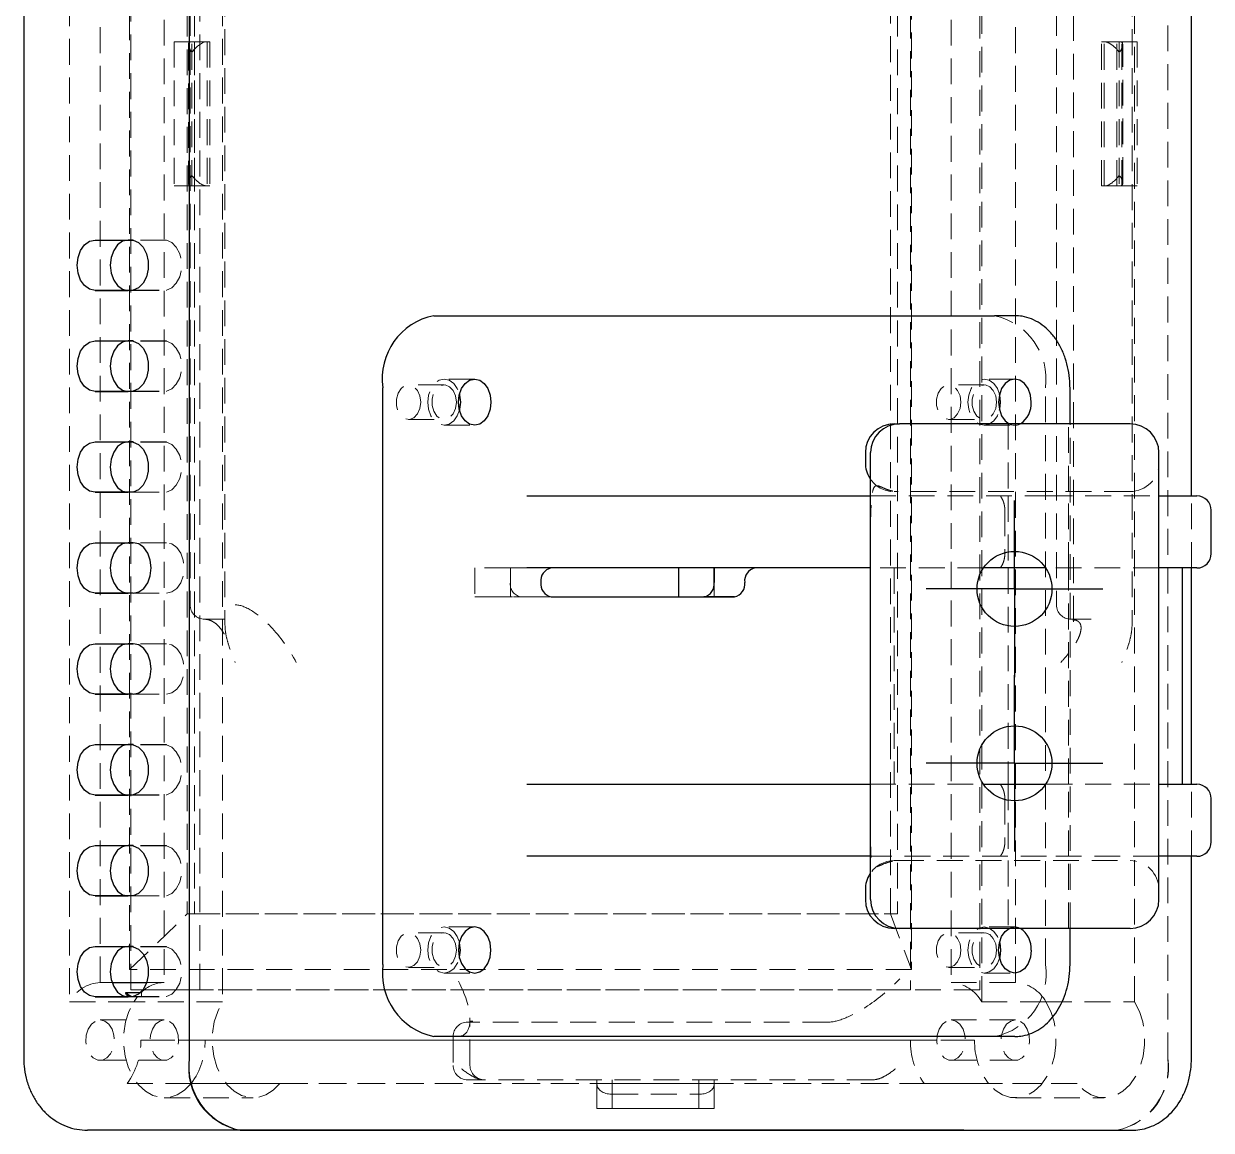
# Model space of a CAD drawing. Header units: millimetres. Extents: x 54 to 252, y 7 to 187.
# Drawn here: x 193.8 to 252.2, y 7 to 61.4 of the extents above; entities that cross this region are included whole.
import ezdxf

# ---------------------------------------------------------------- set-up
doc = ezdxf.new("R2010")
doc.units = ezdxf.units.MM
doc.linetypes.add('HIDDEN', pattern=[1.905, 1.27, -0.635])
doc.layers.add('10', color=7, linetype='Continuous')

# ---------------------------------------------------------------- blocks, each defined once
blk = doc.blocks.new('SW_CENTERMARKSYMBOL_1')
at = {"layer": '10', "color": 0}
for p, q in [((0, 2.5), (0, 4.344)), ((0, 0), (0, 2.5)), ((-2.5, 0), (-4.344, 0)), ((0, 0), (-2.5, 0)), ((0, 0), (0, -2.5)), ((0, 0), (2.5, 0)), ((2.5, 0), (4.344, 0)), ((0, -2.5), (0, -4.344))]:
    blk.add_line(p, q, dxfattribs=at)
blk = doc.blocks.new('SW_CENTERMARKSYMBOL_2')
at = {"layer": '10', "color": 0}
for p, q in [((0, 2.5), (0, 4.344)), ((0, 0), (0, 2.5)), ((-2.5, 0), (-4.344, 0)), ((0, 0), (-2.5, 0)), ((0, 0), (0, -2.5)), ((0, 0), (2.5, 0)), ((2.5, 0), (4.344, 0)), ((0, -2.5), (0, -4.344))]:
    blk.add_line(p, q, dxfattribs=at)

msp = doc.modelspace()

# ---------------------------------------------------------------- linework, layer by layer
at = {"color": 7, "linetype": 'Continuous', "lineweight": 25}
for p, q in [((193.784, 103.454), (193.784, 10.546)), ((201.931, 103.454), (201.931, 10.546)), ((201.931, 103.454), (201.931, 10.546)), ((251.242, 38.206), (251.242, 103.454)), ((197.291, 50.794), (199.172, 50.794)), ((197.291, 50.794), (198.921, 50.794)), ((199.172, 50.794), (198.921, 50.794)), ((199.172, 50.794), (199.172, 50.782)), ((199.172, 48.312), (197.291, 48.312)), ((197.291, 48.312), (198.921, 48.312)), ((199.172, 48.325), (199.172, 48.312)), ((213.967, 47.071), (241.549, 47.071)), ((242.552, 47.071), (241.549, 47.071)), ((197.291, 45.83), (199.172, 45.83)), ((197.291, 45.83), (198.921, 45.83)), ((199.172, 45.83), (198.921, 45.83)), ((199.172, 45.83), (199.172, 45.817)), ((199.172, 43.348), (197.291, 43.348)), ((197.291, 43.348), (198.921, 43.348)), ((199.172, 43.36), (199.172, 43.348)), ((211.459, 15.156), (211.459, 43.525)), ((245.267, 41.752), (245.267, 43.525)), ((236.614, 41.752), (236.876, 41.752)), ((248.223, 41.752), (236.876, 41.752)), ((197.291, 40.865), (199.172, 40.865)), ((197.291, 40.865), (198.921, 40.865)), ((199.172, 40.865), (198.921, 40.865)), ((199.172, 40.865), (199.172, 40.853)), ((235.195, 40.333), (235.195, 39.837)), ((235.457, 18.348), (235.457, 40.333)), ((249.641, 18.348), (249.641, 40.333)), ((199.172, 38.383), (197.291, 38.383)), ((197.291, 38.383), (198.921, 38.383)), ((199.172, 38.396), (199.172, 38.383)), ((218.532, 38.206), (235.426, 38.206)), ((249.641, 38.206), (251.507, 38.206)), ((252.216, 35.369), (252.216, 37.496)), ((235.429, 37), (235.429, 21.681)), ((197.291, 35.901), (199.172, 35.901)), ((197.291, 35.901), (198.921, 35.901)), ((199.172, 35.901), (198.921, 35.901)), ((235.429, 34.66), (218.532, 34.66)), ((226.002, 34.66), (226.002, 33.241)), ((227.758, 33.95), (227.758, 34.66)), ((227.758, 34.66), (227.758, 33.95)), ((244.066, 34.66), (241.005, 34.66)), ((251.507, 34.66), (249.641, 34.66)), ((250.797, 24.021), (250.797, 34.66)), ((251.242, 24.021), (251.242, 34.66)), ((199.172, 33.418), (197.291, 33.418)), ((197.291, 33.418), (198.921, 33.418)), ((219.734, 33.241), (228.761, 33.241)), ((219.734, 33.241), (227.256, 33.241)), ((228.761, 33.241), (227.256, 33.241)), ((197.291, 30.936), (199.172, 30.936)), ((197.291, 30.936), (198.921, 30.936)), ((199.172, 30.936), (198.921, 30.936)), ((199.172, 28.454), (197.291, 28.454)), ((197.291, 28.454), (198.921, 28.454)), ((197.291, 25.972), (199.172, 25.972)), ((197.291, 25.972), (198.921, 25.972)), ((199.172, 25.972), (198.921, 25.972)), ((199.172, 25.972), (199.172, 25.959)), ((218.532, 24.021), (235.429, 24.021)), ((241.005, 24.021), (244.066, 24.021)), ((249.641, 24.021), (251.507, 24.021)), ((199.172, 23.489), (197.291, 23.489)), ((197.291, 23.489), (198.921, 23.489)), ((199.172, 23.502), (199.172, 23.489)), ((252.216, 21.184), (252.216, 23.312)), ((197.291, 21.007), (199.172, 21.007)), ((197.291, 21.007), (198.921, 21.007)), ((199.172, 21.007), (198.921, 21.007)), ((199.172, 21.007), (199.172, 20.995)), ((235.426, 20.475), (218.532, 20.475)), ((251.507, 20.475), (249.641, 20.475)), ((251.242, 10.546), (251.242, 20.475)), ((235.195, 18.844), (235.195, 18.348)), ((199.172, 18.525), (197.291, 18.525)), ((197.291, 18.525), (198.921, 18.525)), ((199.172, 18.537), (199.172, 18.525)), ((236.876, 16.929), (236.614, 16.929)), ((248.223, 16.929), (236.876, 16.929)), ((245.267, 15.156), (245.267, 16.929)), ((197.291, 16.043), (199.172, 16.043)), ((197.291, 16.043), (198.921, 16.043)), ((199.172, 16.043), (198.921, 16.043)), ((199.172, 16.043), (199.172, 16.03)), ((198.128, 14.27), (199.84, 14.27)), ((199.172, 13.56), (197.291, 13.56)), ((197.291, 13.56), (198.921, 13.56)), ((198.8, 13.778), (199.544, 13.778)), ((199.172, 13.573), (199.172, 13.56)), ((214.97, 11.61), (213.967, 11.61)), ((242.552, 11.61), (214.97, 11.61)), ((240.043, 7), (196.915, 7)), ((204.438, 7), (205.19, 7)), ((204.438, 7), (247.567, 7)), ((205.19, 7), (248.319, 7))]:
    msp.add_line(p, q, dxfattribs=at)
at = {"color": 7, "linetype": 'HIDDEN', "lineweight": 18}
for p, q in [((250.074, 10.546), (250.074, 103.454)), ((250.074, 10.546), (250.074, 103.454)), ((196.037, 100.691), (196.037, 13.309)), ((203.561, 100.691), (203.561, 13.309)), ((240.921, 13.309), (240.921, 100.691)), ((248.444, 13.309), (248.444, 100.691)), ((199.046, 13.915), (199.046, 100.085)), ((202.456, 13.915), (202.456, 100.085)), ((237.41, 100.085), (237.41, 13.915)), ((240.821, 100.085), (240.821, 13.915)), ((197.542, 14.27), (197.542, 99.73)), ((200.701, 99.73), (200.701, 14.27)), ((239.416, 99.73), (239.416, 14.27)), ((242.576, 14.27), (242.576, 99.73)), ((198.991, 14.901), (198.991, 99.099)), ((237.466, 99.099), (237.466, 14.901)), ((201.829, 96.362), (201.829, 17.638)), ((202.18, 96.362), (202.18, 17.638)), ((236.433, 17.638), (236.433, 96.362)), ((236.784, 96.362), (236.784, 17.638)), ((203.686, 82.114), (203.686, 31.886)), ((245.432, 32.016), (245.432, 81.984)), ((248.319, 82.114), (248.319, 31.886)), ((201.974, 81.153), (201.974, 32.847)), ((244.601, 81.153), (244.601, 32.847)), ((201.179, 60.546), (202.056, 60.546)), ((201.931, 60.546), (201.179, 60.546)), ((201.179, 60.546), (201.179, 53.454)), ((201.886, 60.401), (201.886, 53.599)), ((201.931, 60.546), (202.808, 60.546)), ((202.783, 60.546), (202.031, 60.546)), ((202.056, 53.454), (202.056, 60.546)), ((202.181, 60.546), (202.181, 53.454)), ((202.934, 60.546), (202.783, 60.546)), ((202.808, 60.546), (202.808, 53.454)), ((202.934, 60.546), (202.934, 53.454)), ((247.567, 60.546), (246.814, 60.546)), ((246.814, 53.454), (246.814, 60.546)), ((246.94, 53.454), (246.94, 60.546)), ((247.817, 60.546), (246.94, 60.546)), ((247.567, 60.546), (247.717, 60.546)), ((247.567, 53.454), (247.567, 60.546)), ((247.692, 60.546), (247.692, 53.454)), ((248.57, 60.546), (247.692, 60.546)), ((247.817, 60.546), (248.57, 60.546)), ((247.817, 53.454), (247.817, 60.546)), ((247.863, 53.599), (247.863, 60.401)), ((248.57, 60.546), (248.57, 53.454)), ((201.179, 53.454), (201.931, 53.454)), ((201.179, 53.454), (202.056, 53.454)), ((201.931, 53.454), (202.808, 53.454)), ((202.031, 53.454), (202.783, 53.454)), ((202.934, 53.454), (202.783, 53.454)), ((246.814, 53.454), (247.567, 53.454)), ((247.817, 53.454), (246.94, 53.454)), ((247.567, 53.454), (247.717, 53.454)), ((248.57, 53.454), (247.692, 53.454)), ((248.57, 53.454), (247.817, 53.454)), ((200.801, 50.794), (199.172, 50.794)), ((200.801, 50.794), (199.172, 50.794)), ((200.801, 50.782), (199.172, 50.782)), ((200.801, 50.782), (200.801, 50.794)), ((198.921, 48.312), (200.801, 48.312)), ((199.172, 48.325), (200.801, 48.325)), ((199.172, 48.312), (200.801, 48.312)), ((200.801, 48.312), (200.801, 48.325)), ((200.801, 45.83), (199.172, 45.83)), ((200.801, 45.83), (199.172, 45.83)), ((200.801, 45.817), (199.172, 45.817)), ((200.801, 45.817), (200.801, 45.83)), ((215.973, 43.95), (214.468, 43.95)), ((242.552, 43.95), (241.047, 43.95)), ((198.921, 43.348), (200.801, 43.348)), ((199.172, 43.36), (200.801, 43.36)), ((199.172, 43.348), (200.801, 43.348)), ((200.801, 43.348), (200.801, 43.36)), ((214.468, 43.667), (212.713, 43.667)), ((241.047, 43.667), (239.292, 43.667)), ((244.056, 15.156), (244.056, 43.525)), ((212.713, 41.965), (214.468, 41.965)), ((214.468, 41.681), (215.973, 41.681)), ((236.613, 41.752), (236.614, 41.752)), ((239.292, 41.965), (241.047, 41.965)), ((241.047, 41.681), (242.552, 41.681)), ((242.216, 41.752), (242.216, 38.418)), ((245.195, 38.418), (245.195, 41.752)), ((245.267, 16.929), (245.267, 41.752)), ((200.801, 40.865), (199.172, 40.865)), ((200.801, 40.865), (199.172, 40.865)), ((200.801, 40.853), (199.172, 40.853)), ((200.801, 40.853), (200.801, 40.865)), ((198.921, 38.383), (200.801, 38.383)), ((199.172, 38.396), (200.801, 38.396)), ((199.172, 38.383), (200.801, 38.383)), ((200.801, 38.383), (200.801, 38.396)), ((235.426, 38.206), (244.112, 38.206)), ((236.614, 38.418), (236.613, 38.418)), ((236.81, 38.418), (236.614, 38.418)), ((248.223, 38.418), (236.81, 38.418)), ((242.216, 38.206), (242.216, 34.66)), ((244.112, 38.206), (249.641, 38.206)), ((245.195, 34.66), (245.195, 38.206)), ((251.242, 34.66), (251.242, 38.206)), ((242.06, 37.496), (242.06, 35.369)), ((200.801, 35.901), (199.172, 35.901)), ((200.801, 35.901), (199.172, 35.901)), ((217.728, 34.66), (215.973, 34.66)), ((215.973, 34.66), (215.973, 33.241)), ((217.728, 33.241), (217.728, 34.66)), ((218.53, 34.66), (217.728, 34.66)), ((217.728, 34.66), (217.728, 33.95)), ((241.005, 34.66), (235.429, 34.66)), ((236.613, 34.66), (236.613, 24.021)), ((242.216, 34.66), (242.216, 24.021)), ((244.112, 34.66), (244.066, 34.66)), ((249.641, 34.66), (244.112, 34.66)), ((245.195, 24.021), (245.195, 34.66)), ((227.758, 33.241), (227.758, 33.95)), ((198.921, 33.418), (200.801, 33.418)), ((199.172, 33.418), (200.801, 33.418)), ((217.728, 33.241), (215.973, 33.241)), ((215.973, 33.241), (218.229, 33.241)), ((219.734, 33.241), (217.728, 33.241)), ((218.229, 33.241), (219.734, 33.241)), ((218.229, 33.241), (219.734, 33.241)), ((227.256, 33.241), (226.002, 33.241)), ((202.683, 32.137), (203.686, 32.137)), ((245.31, 32.137), (246.313, 32.137)), ((245.31, 32.137), (245.424, 32.12)), ((245.425, 32.11), (245.431, 32.024)), ((200.801, 30.936), (199.172, 30.936)), ((200.801, 30.936), (199.172, 30.936)), ((198.921, 28.454), (200.801, 28.454)), ((199.172, 28.454), (200.801, 28.454)), ((200.801, 25.972), (199.172, 25.972)), ((200.801, 25.972), (199.172, 25.972)), ((200.801, 25.959), (199.172, 25.959)), ((200.801, 25.959), (200.801, 25.972)), ((235.429, 24.021), (241.005, 24.021)), ((242.216, 24.021), (242.216, 20.475)), ((244.066, 24.021), (244.112, 24.021)), ((244.112, 24.021), (249.641, 24.021)), ((245.195, 20.475), (245.195, 24.021)), ((251.242, 20.475), (251.242, 24.021)), ((198.921, 23.489), (200.801, 23.489)), ((199.172, 23.502), (200.801, 23.502)), ((199.172, 23.489), (200.801, 23.489)), ((200.801, 23.489), (200.801, 23.502)), ((242.06, 23.312), (242.06, 21.184)), ((200.801, 21.007), (199.172, 21.007)), ((200.801, 21.007), (199.172, 21.007)), ((200.801, 20.995), (199.172, 20.995)), ((200.801, 20.995), (200.801, 21.007)), ((244.112, 20.475), (235.426, 20.475)), ((249.641, 20.475), (244.112, 20.475)), ((236.613, 20.262), (236.614, 20.262)), ((236.614, 20.262), (236.81, 20.262)), ((236.81, 20.262), (248.223, 20.262)), ((242.216, 20.262), (242.216, 16.929)), ((245.195, 16.929), (245.195, 20.262)), ((198.921, 18.525), (200.801, 18.525)), ((199.172, 18.537), (200.801, 18.537)), ((199.172, 18.525), (200.801, 18.525)), ((200.801, 18.525), (200.801, 18.537)), ((198.991, 14.901), (201.829, 17.638)), ((201.829, 17.638), (236.433, 17.638)), ((201.829, 17.638), (202.18, 17.638)), ((202.18, 17.638), (236.784, 17.638)), ((236.784, 17.638), (236.433, 17.638)), ((236.433, 17.638), (237.466, 14.901)), ((215.973, 17), (214.468, 17)), ((242.552, 17), (241.047, 17)), ((214.468, 16.716), (212.713, 16.716)), ((236.614, 16.929), (236.613, 16.929)), ((241.047, 16.716), (239.292, 16.716)), ((200.801, 16.043), (199.172, 16.043)), ((200.801, 16.043), (199.172, 16.043)), ((200.801, 16.03), (199.172, 16.03)), ((200.801, 16.03), (200.801, 16.043)), ((237.466, 14.901), (198.991, 14.901)), ((212.713, 15.014), (214.468, 15.014)), ((214.468, 14.73), (215.973, 14.73)), ((239.292, 15.014), (241.047, 15.014)), ((241.047, 14.73), (242.552, 14.73)), ((197.542, 14.27), (198.128, 14.27)), ((199.84, 14.27), (200.701, 14.27)), ((242.576, 14.27), (239.416, 14.27)), ((198.921, 13.56), (200.801, 13.56)), ((199.046, 13.915), (202.456, 13.915)), ((237.41, 13.915), (199.046, 13.915)), ((199.098, 13.56), (199.172, 13.56)), ((199.172, 13.573), (200.801, 13.573)), ((199.172, 13.56), (200.801, 13.56)), ((199.544, 13.778), (199.573, 13.778)), ((199.573, 13.778), (199.573, 13.56)), ((200.801, 13.56), (200.801, 13.573)), ((240.821, 13.915), (202.456, 13.915)), ((240.821, 13.915), (237.41, 13.915)), ((196.037, 13.309), (199.197, 13.309)), ((203.561, 13.309), (199.197, 13.309)), ((244.08, 13.309), (240.921, 13.309)), ((244.08, 13.309), (248.444, 13.309)), ((200.701, 12.426), (197.542, 12.426)), ((215.734, 12.337), (215.62, 12.319)), ((233.376, 12.319), (215.62, 12.319)), ((215.741, 12.436), (215.734, 12.347)), ((215.742, 10.191), (215.742, 12.441)), ((242.576, 12.426), (239.416, 12.426)), ((237.41, 11.433), (199.548, 11.433)), ((202.707, 11.433), (199.548, 11.433)), ((202.707, 11.433), (240.57, 11.433)), ((213.967, 11.61), (241.549, 11.61)), ((214.911, 11.61), (214.911, 10.191)), ((237.41, 11.433), (240.57, 11.433)), ((197.542, 10.44), (200.701, 10.44)), ((239.416, 10.44), (242.576, 10.44)), ((215.62, 9.482), (216.445, 9.482)), ((235.56, 9.482), (216.445, 9.482)), ((221.991, 9.482), (221.991, 9.27)), ((222.743, 9.482), (222.743, 9.27)), ((227.005, 9.482), (227.005, 9.27)), ((227.758, 9.482), (227.758, 9.27)), ((202.028, 9.305), (198.868, 9.305)), ((198.868, 9.305), (238.09, 9.305)), ((202.028, 9.305), (206.392, 9.305)), ((206.392, 9.305), (245.613, 9.305)), ((221.991, 9.305), (222.743, 9.305)), ((221.991, 8.064), (221.991, 9.305)), ((227.005, 9.305), (221.991, 9.305)), ((222.693, 8.773), (222.743, 8.773)), ((222.743, 9.305), (227.758, 9.305)), ((222.743, 8.064), (222.743, 9.305)), ((222.743, 8.773), (227.056, 8.773)), ((227.005, 9.27), (227.005, 9.305)), ((227.758, 9.305), (227.005, 9.305)), ((227.005, 8.773), (227.005, 9.27)), ((227.005, 8.064), (227.005, 8.773)), ((227.758, 8.064), (227.758, 9.305)), ((238.09, 9.305), (241.249, 9.305)), ((245.613, 9.305), (241.249, 9.305)), ((200.701, 8.596), (205.065, 8.596)), ((242.576, 8.596), (246.94, 8.596)), ((222.743, 8.064), (221.991, 8.064)), ((221.991, 8.064), (227.005, 8.064)), ((227.758, 8.064), (222.743, 8.064)), ((227.005, 8.064), (227.758, 8.064))]:
    msp.add_line(p, q, dxfattribs=at)
at = {"color": 7, "linetype": 'Continuous', "lineweight": 25, "flags": 128}
for points in [[(197.291, 48.312), (197.02, 48.373), (196.775, 48.549), (196.581, 48.824), (196.456, 49.17), (196.413, 49.553), (196.456, 49.937), (196.581, 50.283), (196.775, 50.557), (197.02, 50.734), (197.291, 50.794)], [(198.921, 50.794), (198.65, 50.734), (198.405, 50.557), (198.211, 50.283), (198.086, 49.937), (198.043, 49.553), (198.086, 49.17), (198.211, 48.824), (198.405, 48.549), (198.65, 48.373), (198.921, 48.312)], [(199.172, 50.782), (199.437, 50.666), (199.663, 50.438), (199.827, 50.122), (199.914, 49.749), (199.914, 49.357), (199.827, 48.984), (199.663, 48.668), (199.437, 48.441), (199.172, 48.325)], [(197.291, 43.348), (197.02, 43.408), (196.775, 43.585), (196.581, 43.859), (196.456, 44.205), (196.413, 44.589), (196.456, 44.972), (196.581, 45.318), (196.775, 45.593), (197.02, 45.769), (197.291, 45.83)], [(198.921, 45.83), (198.65, 45.769), (198.405, 45.593), (198.211, 45.318), (198.086, 44.972), (198.043, 44.589), (198.086, 44.205), (198.211, 43.859), (198.405, 43.585), (198.65, 43.408), (198.921, 43.348)], [(199.172, 45.817), (199.437, 45.701), (199.663, 45.474), (199.827, 45.158), (199.914, 44.785), (199.914, 44.392), (199.827, 44.02), (199.663, 43.704), (199.437, 43.476), (199.172, 43.36)], [(216.775, 42.816), (216.736, 42.465), (216.622, 42.149), (216.444, 41.898), (216.221, 41.736), (215.973, 41.681), (215.725, 41.736), (215.501, 41.898), (215.323, 42.149), (215.209, 42.465), (215.17, 42.816), (215.209, 43.166), (215.323, 43.483), (215.501, 43.734), (215.725, 43.895), (215.973, 43.95), (216.221, 43.895), (216.444, 43.734), (216.622, 43.483), (216.736, 43.166), (216.775, 42.816)], [(243.354, 42.816), (243.315, 43.166), (243.201, 43.483), (243.023, 43.734), (242.8, 43.895), (242.552, 43.95), (242.304, 43.895), (242.08, 43.734), (241.903, 43.483), (241.789, 43.166), (241.749, 42.816), (241.789, 42.465), (241.903, 42.149), (242.08, 41.898), (242.273, 41.752)], [(215.22, 43.21), (215.231, 43.166), (215.27, 42.816)], [(215.27, 42.816), (215.231, 42.465), (215.22, 42.421)], [(241.85, 42.816), (241.81, 43.166), (241.8, 43.21)], [(241.8, 42.421), (241.81, 42.465), (241.85, 42.816)], [(197.291, 38.383), (197.02, 38.444), (196.775, 38.62), (196.581, 38.895), (196.456, 39.241), (196.413, 39.624), (196.456, 40.008), (196.581, 40.354), (196.775, 40.628), (197.02, 40.805), (197.291, 40.865)], [(198.921, 40.865), (198.65, 40.805), (198.405, 40.628), (198.211, 40.354), (198.086, 40.008), (198.043, 39.624), (198.086, 39.241), (198.211, 38.895), (198.405, 38.62), (198.65, 38.444), (198.921, 38.383)], [(199.172, 40.853), (199.437, 40.736), (199.663, 40.509), (199.827, 40.193), (199.914, 39.82), (199.914, 39.428), (199.827, 39.055), (199.663, 38.739), (199.437, 38.512), (199.172, 38.396)], [(197.291, 33.418), (197.02, 33.479), (196.775, 33.655), (196.581, 33.93), (196.456, 34.276), (196.413, 34.66), (196.456, 35.043), (196.581, 35.389), (196.775, 35.664), (197.02, 35.84), (197.291, 35.901)], [(198.921, 35.901), (198.65, 35.84), (198.405, 35.664), (198.211, 35.389), (198.086, 35.043), (198.043, 34.66), (198.086, 34.276), (198.211, 33.93), (198.405, 33.655), (198.65, 33.479), (198.921, 33.418)], [(199.172, 33.418), (199.443, 33.479), (199.687, 33.655), (199.882, 33.93), (200.006, 34.276), (200.049, 34.66), (200.006, 35.043), (199.882, 35.389), (199.687, 35.664), (199.443, 35.84), (199.172, 35.901)], [(197.291, 28.454), (197.02, 28.515), (196.775, 28.691), (196.581, 28.966), (196.456, 29.312), (196.413, 29.695), (196.456, 30.079), (196.581, 30.425), (196.775, 30.699), (197.02, 30.875), (197.291, 30.936)], [(198.921, 30.936), (198.65, 30.875), (198.405, 30.699), (198.211, 30.425), (198.086, 30.079), (198.043, 29.695), (198.086, 29.312), (198.211, 28.966), (198.405, 28.691), (198.65, 28.515), (198.921, 28.454)], [(199.172, 28.454), (199.443, 28.515), (199.687, 28.691), (199.882, 28.966), (200.006, 29.312), (200.049, 29.695), (200.006, 30.079), (199.882, 30.425), (199.687, 30.699), (199.443, 30.875), (199.172, 30.936)], [(197.291, 23.489), (197.02, 23.55), (196.775, 23.726), (196.581, 24.001), (196.456, 24.347), (196.413, 24.73), (196.456, 25.114), (196.581, 25.46), (196.775, 25.735), (197.02, 25.911), (197.291, 25.972)], [(198.921, 25.972), (198.65, 25.911), (198.405, 25.735), (198.211, 25.46), (198.086, 25.114), (198.043, 24.73), (198.086, 24.347), (198.211, 24.001), (198.405, 23.726), (198.65, 23.55), (198.921, 23.489)], [(199.172, 25.959), (199.437, 25.843), (199.663, 25.615), (199.827, 25.299), (199.914, 24.927), (199.914, 24.534), (199.827, 24.162), (199.663, 23.846), (199.437, 23.618), (199.172, 23.502)], [(197.291, 18.525), (197.02, 18.586), (196.775, 18.762), (196.581, 19.036), (196.456, 19.382), (196.413, 19.766), (196.456, 20.149), (196.581, 20.495), (196.775, 20.77), (197.02, 20.946), (197.291, 21.007)], [(198.921, 21.007), (198.65, 20.946), (198.405, 20.77), (198.211, 20.495), (198.086, 20.149), (198.043, 19.766), (198.086, 19.382), (198.211, 19.036), (198.405, 18.762), (198.65, 18.586), (198.921, 18.525)], [(199.172, 20.995), (199.437, 20.878), (199.663, 20.651), (199.827, 20.335), (199.914, 19.962), (199.914, 19.57), (199.827, 19.197), (199.663, 18.881), (199.437, 18.654), (199.172, 18.537)], [(216.775, 15.865), (216.736, 16.216), (216.622, 16.532), (216.444, 16.783), (216.221, 16.944), (215.973, 17), (215.725, 16.944), (215.501, 16.783), (215.323, 16.532), (215.209, 16.216), (215.17, 15.865), (215.209, 15.515), (215.323, 15.198), (215.501, 14.947), (215.725, 14.786), (215.973, 14.73), (216.221, 14.786), (216.444, 14.947), (216.622, 15.198), (216.736, 15.515), (216.775, 15.865)], [(243.354, 15.865), (243.315, 15.515), (243.201, 15.198), (243.023, 14.947), (242.8, 14.786), (242.552, 14.73), (242.304, 14.786), (242.08, 14.947), (241.903, 15.198), (241.789, 15.515), (241.749, 15.865), (241.789, 16.216), (241.903, 16.532), (242.08, 16.783), (242.273, 16.929)], [(197.291, 13.56), (197.02, 13.621), (196.775, 13.797), (196.581, 14.072), (196.456, 14.418), (196.413, 14.801), (196.456, 15.185), (196.581, 15.531), (196.775, 15.806), (197.02, 15.982), (197.291, 16.043)], [(198.921, 16.043), (198.65, 15.982), (198.405, 15.806), (198.211, 15.531), (198.086, 15.185), (198.043, 14.801), (198.086, 14.418), (198.211, 14.072), (198.405, 13.797), (198.65, 13.621), (198.921, 13.56)], [(199.172, 16.03), (199.437, 15.914), (199.663, 15.686), (199.827, 15.37), (199.914, 14.998), (199.914, 14.605), (199.827, 14.232), (199.663, 13.917), (199.437, 13.689), (199.172, 13.573)], [(215.27, 15.865), (215.231, 16.216), (215.22, 16.26)], [(215.22, 15.47), (215.231, 15.515), (215.27, 15.865)], [(241.8, 16.26), (241.81, 16.216), (241.85, 15.865)], [(241.85, 15.865), (241.81, 15.515), (241.8, 15.47)]]:
    msp.add_lwpolyline(points, dxfattribs=at)
at = {"color": 7, "linetype": 'HIDDEN', "lineweight": 18, "flags": 128}
for points in [[(200.801, 48.325), (201.066, 48.441), (201.292, 48.668), (201.457, 48.984), (201.544, 49.357), (201.544, 49.749), (201.457, 50.122), (201.292, 50.438), (201.066, 50.666), (200.801, 50.782)], [(200.801, 43.36), (201.066, 43.476), (201.292, 43.704), (201.457, 44.02), (201.544, 44.392), (201.544, 44.785), (201.457, 45.158), (201.292, 45.474), (201.066, 45.701), (200.801, 45.817)], [(215.22, 42.421), (215.117, 42.149), (214.94, 41.898), (214.716, 41.736), (214.468, 41.681), (214.22, 41.736), (213.996, 41.898), (213.819, 42.149), (213.705, 42.465), (213.666, 42.816), (213.705, 43.166), (213.819, 43.483), (213.996, 43.734), (214.22, 43.895), (214.468, 43.95), (214.716, 43.895), (214.94, 43.734), (215.117, 43.483), (215.22, 43.21)], [(241.8, 43.21), (241.696, 43.483), (241.519, 43.734), (241.295, 43.895), (241.047, 43.95), (240.799, 43.895), (240.576, 43.734), (240.398, 43.483), (240.284, 43.166), (240.245, 42.816), (240.284, 42.465), (240.398, 42.149), (240.576, 41.898), (240.799, 41.736), (241.047, 41.681), (241.295, 41.736), (241.519, 41.898), (241.696, 42.149), (241.8, 42.421)], [(213.315, 42.816), (213.274, 42.508), (213.158, 42.242), (212.981, 42.054), (212.768, 41.968), (212.548, 41.997), (212.35, 42.136), (212.201, 42.368), (212.121, 42.659), (212.121, 42.972), (212.201, 43.264), (212.35, 43.495), (212.548, 43.634), (212.768, 43.663), (212.981, 43.577), (213.158, 43.389), (213.274, 43.123), (213.315, 42.816)], [(215.07, 42.816), (215.029, 43.123), (214.913, 43.389), (214.736, 43.577), (214.524, 43.663), (214.303, 43.634), (214.105, 43.495), (213.956, 43.264), (213.877, 42.972), (213.877, 42.659), (213.956, 42.368), (214.105, 42.136), (214.303, 41.997), (214.524, 41.968), (214.736, 42.054), (214.913, 42.242), (215.029, 42.508), (215.07, 42.816)], [(239.894, 42.816), (239.853, 42.508), (239.737, 42.242), (239.56, 42.054), (239.348, 41.968), (239.127, 41.997), (238.929, 42.136), (238.78, 42.368), (238.701, 42.659), (238.701, 42.972), (238.78, 43.264), (238.929, 43.495), (239.127, 43.634), (239.348, 43.663), (239.56, 43.577), (239.737, 43.389), (239.853, 43.123), (239.894, 42.816)], [(241.649, 42.816), (241.608, 43.123), (241.492, 43.389), (241.316, 43.577), (241.103, 43.663), (240.883, 43.634), (240.685, 43.495), (240.536, 43.264), (240.456, 42.972), (240.456, 42.659), (240.536, 42.368), (240.685, 42.136), (240.883, 41.997), (241.103, 41.968), (241.316, 42.054), (241.492, 42.242), (241.608, 42.508), (241.649, 42.816)], [(200.801, 38.396), (201.066, 38.512), (201.292, 38.739), (201.457, 39.055), (201.544, 39.428), (201.544, 39.82), (201.457, 40.193), (201.292, 40.509), (201.066, 40.736), (200.801, 40.853)], [(200.801, 33.418), (201.073, 33.479), (201.317, 33.655), (201.511, 33.93), (201.636, 34.276), (201.679, 34.66), (201.636, 35.043), (201.511, 35.389), (201.317, 35.664), (201.073, 35.84), (200.801, 35.901)], [(200.801, 28.454), (201.073, 28.515), (201.317, 28.691), (201.511, 28.966), (201.636, 29.312), (201.679, 29.695), (201.636, 30.079), (201.511, 30.425), (201.317, 30.699), (201.073, 30.875), (200.801, 30.936)], [(200.801, 23.502), (201.066, 23.618), (201.292, 23.846), (201.457, 24.162), (201.544, 24.534), (201.544, 24.927), (201.457, 25.299), (201.292, 25.615), (201.066, 25.843), (200.801, 25.959)], [(200.801, 18.537), (201.066, 18.654), (201.292, 18.881), (201.457, 19.197), (201.544, 19.57), (201.544, 19.962), (201.457, 20.335), (201.292, 20.651), (201.066, 20.878), (200.801, 20.995)], [(215.22, 16.26), (215.117, 16.532), (214.94, 16.783), (214.716, 16.944), (214.468, 17), (214.22, 16.944), (213.996, 16.783), (213.819, 16.532), (213.705, 16.216), (213.666, 15.865), (213.705, 15.515), (213.819, 15.198), (213.996, 14.947), (214.22, 14.786), (214.468, 14.73), (214.716, 14.786), (214.94, 14.947), (215.117, 15.198), (215.22, 15.47)], [(241.8, 15.47), (241.696, 15.198), (241.519, 14.947), (241.295, 14.786), (241.047, 14.73), (240.799, 14.786), (240.576, 14.947), (240.398, 15.198), (240.284, 15.515), (240.245, 15.865), (240.284, 16.216), (240.398, 16.532), (240.576, 16.783), (240.799, 16.944), (241.047, 17), (241.295, 16.944), (241.519, 16.783), (241.696, 16.532), (241.8, 16.26)], [(213.315, 15.865), (213.274, 15.558), (213.158, 15.292), (212.981, 15.103), (212.768, 15.018), (212.548, 15.047), (212.35, 15.186), (212.201, 15.417), (212.121, 15.709), (212.121, 16.022), (212.201, 16.313), (212.35, 16.544), (212.548, 16.684), (212.768, 16.713), (212.981, 16.627), (213.158, 16.439), (213.274, 16.173), (213.315, 15.865)], [(215.07, 15.865), (215.029, 16.173), (214.913, 16.439), (214.736, 16.627), (214.524, 16.713), (214.303, 16.684), (214.105, 16.544), (213.956, 16.313), (213.877, 16.022), (213.877, 15.709), (213.956, 15.417), (214.105, 15.186), (214.303, 15.047), (214.524, 15.018), (214.736, 15.103), (214.913, 15.292), (215.029, 15.558), (215.07, 15.865)], [(239.894, 15.865), (239.853, 15.558), (239.737, 15.292), (239.56, 15.103), (239.348, 15.018), (239.127, 15.047), (238.929, 15.186), (238.78, 15.417), (238.701, 15.709), (238.701, 16.022), (238.78, 16.313), (238.929, 16.544), (239.127, 16.684), (239.348, 16.713), (239.56, 16.627), (239.737, 16.439), (239.853, 16.173), (239.894, 15.865)], [(241.649, 15.865), (241.608, 16.173), (241.492, 16.439), (241.316, 16.627), (241.103, 16.713), (240.883, 16.684), (240.685, 16.544), (240.536, 16.313), (240.456, 16.022), (240.456, 15.709), (240.536, 15.417), (240.685, 15.186), (240.883, 15.047), (241.103, 15.018), (241.316, 15.103), (241.492, 15.292), (241.608, 15.558), (241.649, 15.865)], [(200.801, 13.573), (201.066, 13.689), (201.292, 13.917), (201.457, 14.232), (201.544, 14.605), (201.544, 14.998), (201.457, 15.37), (201.292, 15.686), (201.066, 15.914), (200.801, 16.03)], [(199.297, 13.56), (199.231, 13.564), (199.172, 13.573)], [(202.028, 9.305), (201.701, 8.973), (201.333, 8.74), (200.94, 8.616), (200.538, 8.605), (200.142, 8.708), (199.768, 8.921), (199.432, 9.235), (199.147, 9.638), (198.925, 10.113), (198.775, 10.641), (198.702, 11.201), (198.709, 11.771), (198.797, 12.327), (198.962, 12.846), (199.197, 13.309)], [(206.392, 9.305), (206.065, 8.973), (205.697, 8.74), (205.304, 8.616), (204.902, 8.605), (204.506, 8.708), (204.132, 8.921), (203.796, 9.235), (203.511, 9.638), (203.289, 10.113), (203.139, 10.641), (203.066, 11.201), (203.073, 11.771), (203.161, 12.327), (203.326, 12.846), (203.561, 13.309)], [(244.08, 13.309), (244.315, 12.846), (244.48, 12.327), (244.568, 11.771), (244.575, 11.201), (244.502, 10.641), (244.352, 10.113), (244.129, 9.638), (243.845, 9.235), (243.509, 8.921), (243.135, 8.708), (242.739, 8.605), (242.337, 8.616), (241.944, 8.74), (241.576, 8.973), (241.249, 9.305)], [(248.444, 13.309), (248.679, 12.846), (248.844, 12.327), (248.932, 11.771), (248.939, 11.201), (248.866, 10.641), (248.716, 10.113), (248.493, 9.638), (248.209, 9.235), (247.873, 8.921), (247.499, 8.708), (247.103, 8.605), (246.701, 8.616), (246.308, 8.74), (245.94, 8.973), (245.613, 9.305)], [(197.542, 12.426), (197.77, 12.372), (197.973, 12.216), (198.129, 11.976), (198.222, 11.676), (198.241, 11.351), (198.185, 11.034), (198.058, 10.76), (197.876, 10.559), (197.657, 10.453), (197.426, 10.453), (197.208, 10.559), (197.025, 10.76), (196.899, 11.034), (196.842, 11.351), (196.861, 11.676), (196.954, 11.976), (197.11, 12.216), (197.314, 12.372), (197.542, 12.426)], [(200.701, 12.426), (200.473, 12.372), (200.27, 12.216), (200.113, 11.976), (200.02, 11.676), (200.001, 11.351), (200.058, 11.034), (200.185, 10.76), (200.367, 10.559), (200.586, 10.453), (200.817, 10.453), (201.035, 10.559), (201.218, 10.76), (201.344, 11.034), (201.401, 11.351), (201.382, 11.676), (201.289, 11.976), (201.132, 12.216), (200.929, 12.372), (200.701, 12.426)], [(239.416, 12.426), (239.644, 12.372), (239.848, 12.216), (240.004, 11.976), (240.097, 11.676), (240.116, 11.351), (240.059, 11.034), (239.933, 10.76), (239.751, 10.559), (239.532, 10.453), (239.301, 10.453), (239.082, 10.559), (238.9, 10.76), (238.773, 11.034), (238.717, 11.351), (238.736, 11.676), (238.829, 11.976), (238.985, 12.216), (239.188, 12.372), (239.416, 12.426)], [(242.576, 12.426), (242.348, 12.372), (242.145, 12.216), (241.988, 11.976), (241.895, 11.676), (241.876, 11.351), (241.933, 11.034), (242.059, 10.76), (242.242, 10.559), (242.46, 10.453), (242.691, 10.453), (242.91, 10.559), (243.092, 10.76), (243.219, 11.034), (243.276, 11.351), (243.256, 11.676), (243.164, 11.976), (243.007, 12.216), (242.804, 12.372), (242.576, 12.426)]]:
    msp.add_lwpolyline(points, dxfattribs=at)
at = {"color": 7, "linetype": 'Continuous', "lineweight": 25}
for centre in [(242.535, 33.631), (242.535, 25.05)]:
    msp.add_circle(centre, 1.844, dxfattribs=at)
for centre, radius, start, end in [((214.568, 43.986), 3.143, 101.02724, 188.44398), ((242.177, 42.734), 1.18, 303.66679, 3.95915), ((236.613, 40.333), 1.418, 90, 180), ((248.223, 40.333), 1.418, 0, 90), ((236.613, 39.837), 1.418, 180, 212.54785), ((251.507, 37.496), 0.709, 0, 90), ((251.507, 35.369), 0.709, 270, 0), ((219.859, 34.039), 0.633, 101.42175, 188.04947), ((229.889, 34.039), 0.633, 101.42175, 188.04947), ((219.859, 33.862), 0.633, 171.95053, 258.57825), ((227.131, 33.862), 0.633, 281.42176, 8.04947), ((228.635, 33.862), 0.633, 281.42175, 8.04945), ((251.507, 23.312), 0.709, 0, 90), ((251.507, 21.184), 0.709, 270, 0), ((236.613, 18.844), 1.418, 147.45215, 180), ((236.613, 18.348), 1.418, 180, 270), ((248.223, 18.348), 1.418, 270, 0), ((242.177, 15.947), 1.18, 356.04085, 56.33321), ((214.619, 14.731), 3.189, 172.33937, 258.18941), ((199.336, 14.31), 0.755, 224.76213, 257.43786), ((205.039, 10.085), 3.143, 171.55602, 258.97276), ((205.091, 10.121), 3.189, 172.33937, 258.18941)]:
    msp.add_arc(centre, radius, start, end, dxfattribs=at)
at = {"color": 7, "linetype": 'HIDDEN', "lineweight": 18}
for centre, radius, start, end in [((240.896, 43.95), 3.189, 352.33937, 78.18941), ((242.552, 42.275), 0.593, 241.92305, 298.07695), ((248.223, 39.837), 1.418, 270, 0), ((236.613, 39.837), 1.418, 212.54785, 270), ((218.355, 33.862), 0.633, 171.95053, 258.57825), ((202.683, 32.847), 0.709, 180, 270), ((245.31, 32.847), 0.709, 180, 270), ((236.613, 18.844), 1.418, 90, 147.45215), ((248.223, 18.844), 1.418, 0, 90), ((242.552, 16.406), 0.593, 61.92305, 118.07695), ((240.948, 14.695), 3.143, 281.02724, 8.44398), ((197.649, 12.443), 1.83, 93.36014, 151.74809), ((200.741, 12.637), 1.633, 91.39854, 135.66375), ((239.309, 12.443), 1.83, 28.2519, 86.63986), ((242.469, 12.443), 1.83, 28.2519, 86.63986), ((201.409, 11.933), 2.605, 141.35008, 148.12114), ((215.62, 11.61), 0.709, 90.13653, 180), ((196.113, 11.357), 3.436, 323.32916, 1.26472), ((199.272, 11.357), 3.436, 323.32916, 1.26472), ((240.845, 11.357), 3.436, 178.73527, 216.67084), ((244.005, 11.357), 3.436, 178.73527, 216.67084), ((246.914, 10.121), 3.189, 281.81059, 7.66063), ((246.966, 10.085), 3.143, 281.02724, 8.44398), ((215.62, 10.191), 0.709, 180, 270), ((216.451, 10.191), 0.709, 180, 270)]:
    msp.add_arc(centre, radius, start, end, dxfattribs=at)
for centre, major_axis, ratio, start_param, end_param in [((202.382, 60.05), (-0.459, 0.459), 0.414214, 5.890486, 7.461283), ((202.432, 60.05), (0.459, 0.459), 0.414214, 0.392699, 1.963495), ((247.316, 60.05), (0.459, -0.459), 0.414214, 1.178097, 2.748894), ((247.366, 60.05), (0.459, 0.459), 0.414214, 5.105088, 6.675884), ((202.382, 53.95), (0.459, 0.459), 0.414214, 1.963495, 3.534292), ((202.432, 53.95), (-0.459, 0.459), 0.414214, 1.178097, 2.748894), ((247.316, 53.95), (0.459, 0.459), 0.414214, 3.534292, 5.105088), ((247.366, 53.95), (0.459, -0.459), 0.414214, 5.890486, 7.461283), ((222.693, 9.27), (-0.702, 0), 0.707107, 0, 1.570796), ((227.056, 9.27), (0.702, 0), 0.707107, 4.712389, 6.283185)]:
    msp.add_ellipse(centre, major_axis=major_axis, ratio=ratio, start_param=start_param, end_param=end_param, dxfattribs=at)
at = {"color": 7, "linetype": 'Continuous', "lineweight": 25, "extrusion": (3.72667e-09, 0, 1)}
for centre, major_axis, start_param, end_param in [((236.876, 40.333), (-1.419, 0, 0), 4.712389, 6.283185), ((236.876, 18.348), (1.419, 0, 0), 3.141593, 4.712389)]:
    msp.add_ellipse(centre, major_axis=major_axis, ratio=0.999913, start_param=start_param, end_param=end_param, dxfattribs=at)
at = {"color": 7, "linetype": 'Continuous', "lineweight": 25}
for points, knots in [([(245.267, 43.525), (245.265, 43.631), (245.259, 43.932), (245.192, 44.424), (245.045, 44.981), (244.829, 45.501), (244.546, 45.971), (244.202, 46.374), (243.807, 46.697), (243.374, 46.925), (242.949, 47.051), (242.673, 47.065), (242.552, 47.071)], [0, 0, 0, 0, 0.05893, 0.166674, 0.274851, 0.383497, 0.492597, 0.601674, 0.709861, 0.816067, 0.919569, 1, 1, 1, 1]), ([(242.552, 11.61), (242.648, 11.614), (242.893, 11.624), (243.279, 11.722), (243.695, 11.916), (244.077, 12.194), (244.421, 12.549), (244.717, 12.976), (244.957, 13.463), (245.133, 13.998), (245.246, 14.567), (245.26, 14.959), (245.267, 15.156)], [0, 0, 0, 0, 0.063784, 0.162869, 0.262097, 0.362696, 0.465383, 0.570147, 0.676429, 0.783534, 0.890924, 1, 1, 1, 1]), ([(199.098, 13.56), (199.05, 13.56), (199.007, 13.566), (198.932, 13.587), (198.9, 13.604), (198.824, 13.663), (198.8, 13.719), (198.8, 13.778)], [0, 0, 0, 0, 0.25, 0.25, 0.5, 0.5, 1, 1, 1, 1]), ([(193.784, 10.546), (193.788, 10.415), (193.797, 10.084), (193.891, 9.556), (194.073, 9.001), (194.329, 8.502), (194.64, 8.07), (195.007, 7.702), (195.42, 7.404), (195.886, 7.176), (196.389, 7.028), (196.743, 7.009), (196.915, 7)], [0, 0, 0, 0, 0.0734874, 0.1852497, 0.2990115, 0.402317, 0.5037228, 0.6029357, 0.700185, 0.7959623, 0.9012936, 1, 1, 1, 1]), ([(248.319, 7), (248.448, 7.006), (248.737, 7.019), (249.173, 7.136), (249.611, 7.34), (250.012, 7.623), (250.368, 7.978), (250.675, 8.402), (250.924, 8.886), (251.107, 9.419), (251.221, 9.978), (251.235, 10.359), (251.242, 10.546)], [0, 0, 0, 0, 0.078512, 0.175982, 0.273034, 0.371018, 0.471052, 0.573782, 0.679186, 0.786641, 0.895346, 1, 1, 1, 1])]:
    msp.add_open_spline(points, degree=3, knots=knots, dxfattribs=at)
at = {"color": 7, "linetype": 'HIDDEN', "lineweight": 18}
for points, knots in [([(236.552, 38.442), (236.465, 38.463), (236.284, 38.507), (236.052, 38.611), (235.857, 38.7), (235.706, 38.722), (235.597, 38.614), (235.522, 38.307), (235.475, 37.759), (235.46, 37.267), (235.451, 37)], [0, 0, 0, 0, 0.0727627, 0.1511351, 0.2390364, 0.3418255, 0.4649347, 0.6128837, 0.7903701, 1, 1, 1, 1]), ([(241.856, 38.192), (241.859, 38.178), (241.867, 38.151), (241.927, 38.066), (241.982, 37.944), (242.021, 37.82), (242.053, 37.669), (242.058, 37.555), (242.06, 37.496)], [0, 0, 0, 0, 0.230929, 0.467866, 0.592095, 0.721838, 0.85776, 1, 1, 1, 1]), ([(242.06, 35.369), (242.058, 35.31), (242.053, 35.196), (242.021, 35.045), (241.982, 34.922), (241.927, 34.799), (241.867, 34.714), (241.859, 34.687), (241.856, 34.674)], [0, 0, 0, 0, 0.14224, 0.278162, 0.407905, 0.532134, 0.769071, 1, 1, 1, 1]), ([(204.187, 32.847), (204.413, 32.847), (204.965, 32.652), (206.101, 31.703), (206.859, 30.646), (207.196, 30.01)], [-1.570796, -1.570796, -1.570796, -1.570796, -1.121997, -0.673198, 0, 0, 0, 0]), ([(202.683, 32.137), (202.715, 32.136), (202.819, 32.132), (202.994, 32.081), (203.215, 31.948), (203.432, 31.741), (203.63, 31.453), (203.773, 31.171), (203.825, 30.978), (203.84, 30.921)], [0, 0, 0, 0, 0.08136, 0.263977, 0.430426, 0.590516, 0.761182, 0.929749, 1, 1, 1, 1]), ([(203.686, 31.886), (203.686, 31.715), (203.705, 31.548), (203.764, 31.22), (203.806, 31.059), (203.948, 30.595), (204.068, 30.302), (204.187, 30.01)], [0, 0, 0, 0, 0.25, 0.25, 0.5, 0.5, 1, 1, 1, 1]), ([(245.563, 32.094), (245.622, 32.062), (245.752, 31.99), (245.821, 31.785), (245.802, 31.52), (245.681, 31.194), (245.511, 30.89), (245.309, 30.601), (245.098, 30.329), (244.912, 30.124), (244.809, 30.01)], [0, 0, 0, 0, 0.101773, 0.223104, 0.361752, 0.498937, 0.665387, 0.749588, 0.861123, 1, 1, 1, 1]), ([(245.565, 32.096), (245.53, 32.092), (245.465, 32.083), (245.437, 32.111), (245.424, 32.125)], [0, 0, 0, 0, 0.531594, 1, 1, 1, 1]), ([(248.319, 31.886), (248.319, 31.715), (248.3, 31.548), (248.241, 31.22), (248.199, 31.059), (248.057, 30.595), (247.937, 30.302), (247.817, 30.01)], [0, 0, 0, 0, 0.25, 0.25, 0.5, 0.5, 1, 1, 1, 1]), ([(241.856, 24.007), (241.859, 23.994), (241.867, 23.967), (241.927, 23.882), (241.982, 23.759), (242.021, 23.636), (242.053, 23.485), (242.058, 23.371), (242.06, 23.312)], [0, 0, 0, 0, 0.230929, 0.467866, 0.592095, 0.721838, 0.85776, 1, 1, 1, 1]), ([(235.451, 21.681), (235.452, 21.476), (235.453, 21.08), (235.466, 20.565), (235.497, 20.188), (235.562, 19.978), (235.684, 19.931), (235.887, 20.008), (236.178, 20.145), (236.427, 20.207), (236.552, 20.239)], [0, 0, 0, 0, 0.15251, 0.295629, 0.428147, 0.550865, 0.666346, 0.777686, 0.888328, 1, 1, 1, 1]), ([(242.06, 21.184), (242.058, 21.126), (242.053, 21.012), (242.021, 20.861), (241.982, 20.737), (241.927, 20.614), (241.867, 20.53), (241.859, 20.503), (241.856, 20.489)], [0, 0, 0, 0, 0.14224, 0.278162, 0.407905, 0.532134, 0.769071, 1, 1, 1, 1]), ([(215.118, 11.61), (215.343, 11.61), (215.69, 11.804), (215.819, 12.753), (215.456, 13.81), (215.118, 14.447)], [-1.570796, -1.570796, -1.570796, -1.570796, -1.121997, -0.673198, 0, 0, 0, 0]), ([(233.376, 12.319), (233.601, 12.319), (234.188, 12.465), (235.492, 13.177), (236.436, 13.969), (236.887, 14.447)], [-1.570796, -1.570796, -1.570796, -1.570796, -1.121997, -0.673198, 0, 0, 0, 0]), ([(215.734, 12.337), (215.733, 12.335), (215.731, 12.312), (215.781, 12.387), (215.842, 12.37), (215.874, 12.36)], [0, 0, 0, 0, 0.0355552, 0.4882536, 1, 1, 1, 1]), ([(216.445, 9.482), (216.324, 9.482), (216.206, 9.508), (215.974, 9.593), (215.86, 9.652), (215.532, 9.853), (215.325, 10.023), (215.118, 10.191)], [0, 0, 0, 0, 0.25, 0.25, 0.5, 0.5, 1, 1, 1, 1]), ([(235.56, 9.482), (235.681, 9.482), (235.799, 9.508), (236.031, 9.593), (236.144, 9.652), (236.473, 9.853), (236.68, 10.023), (236.887, 10.191)], [0, 0, 0, 0, 0.25, 0.25, 0.5, 0.5, 1, 1, 1, 1])]:
    msp.add_open_spline(points, degree=3, knots=knots, dxfattribs=at)

# ---------------------------------------------------------------- block references
at = {"layer": '10'}
for name, p in [('SW_CENTERMARKSYMBOL_1', (242.535, 33.631)), ('SW_CENTERMARKSYMBOL_2', (242.535, 25.05))]:
    msp.add_blockref(name, p, dxfattribs=at)

doc.saveas('drawing.dxf')
